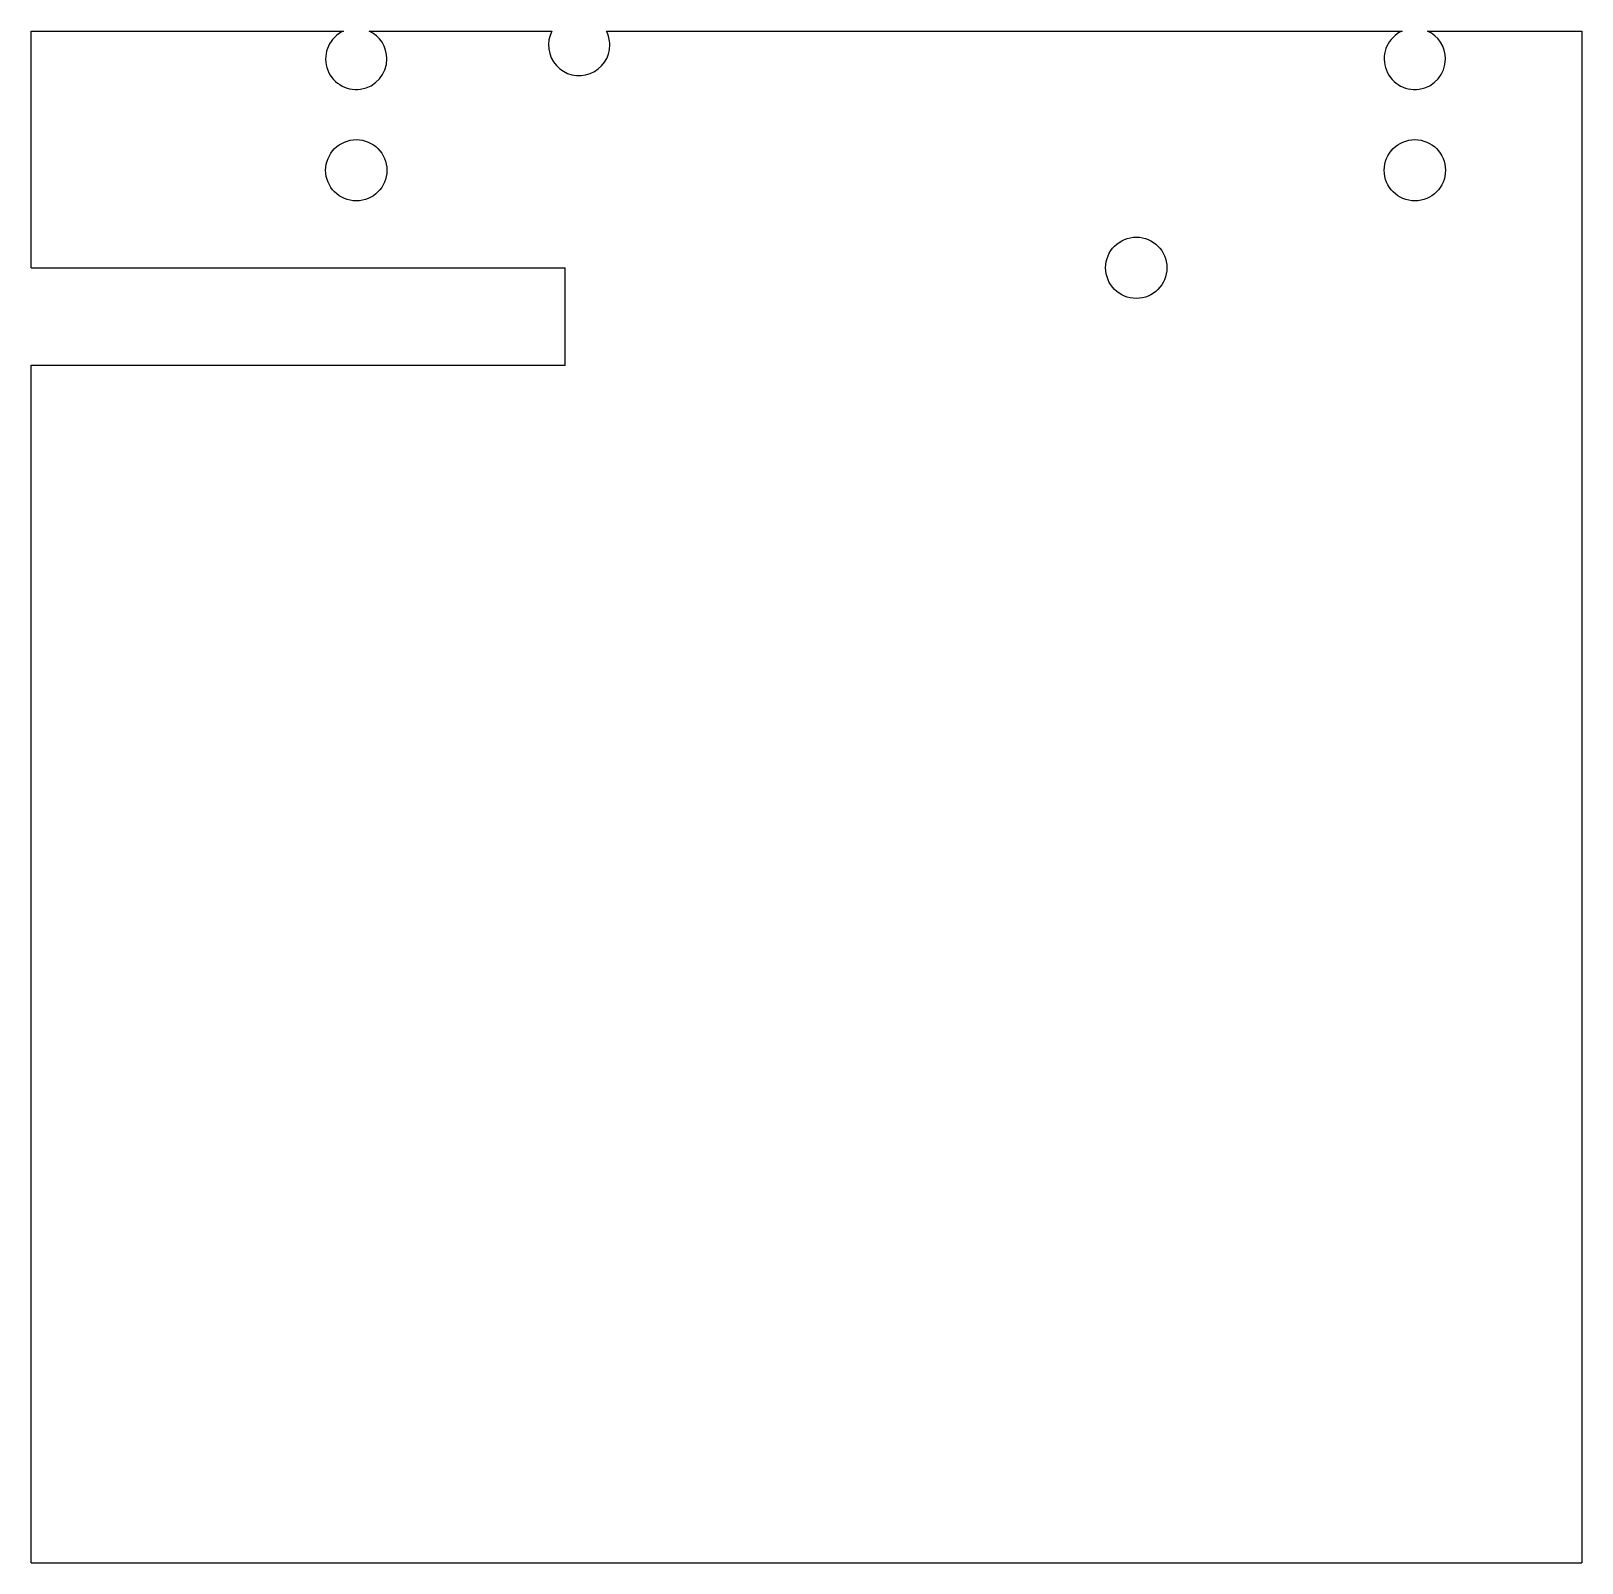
# Model space of a CAD drawing. Header units: millimetres. Extents: x 0 to 111, y 0 to 110.
import ezdxf

# ---------------------------------------------------------------- set-up
doc = ezdxf.new("R2010")
doc.units = ezdxf.units.MM

msp = doc.modelspace()

# ---------------------------------------------------------------- linework, layer by layer
at = {"layer": 'sheet_layer'}
for p, q in [((0, 93), (0, 110)), ((0, 110), (22.4359, 110)), ((24.2689, 110), (37.3928, 110)), ((41.312, 110), (98.4359, 110)), ((100.269, 110), (111.352, 110)), ((111.352, 110), (111.352, 0)), ((0, 93), (38.3524, 93)), ((38.3524, 86), (38.3524, 93)), ((0, 0), (0, 86)), ((0, 86), (38.3524, 86)), ((0, 0), (111.352, 0))]:
    msp.add_line(p, q, dxfattribs=at)
for centre in [(23.3524, 100), (99.3524, 100), (79.3524, 93)]:
    msp.add_circle(centre, 2.2, dxfattribs=at)
for centre, start, end in [((23.3524, 108), 114.62, 0), ((23.3524, 108), 0, 65.38), ((39.3524, 109), 152.964, 0), ((39.3524, 109), 0, 27.0357), ((99.3524, 108), 114.62, 0), ((99.3524, 108), 0, 65.38)]:
    msp.add_arc(centre, 2.2, start, end, dxfattribs=at)

doc.saveas('drawing.dxf')
